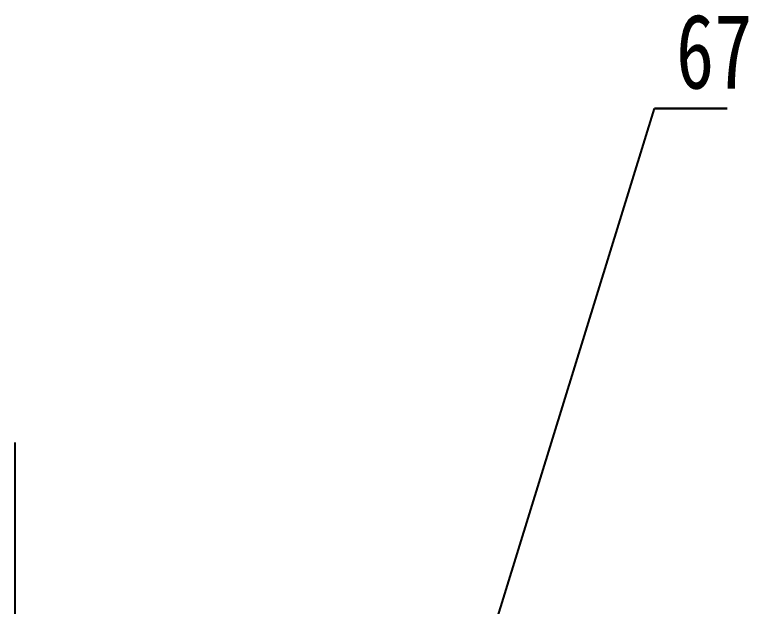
# Model space of a CAD drawing. Header units: millimetres. Extents: x 0 to 1189, y 0 to 841.
# Drawn here: x 353.66 to 388.01, y 231.21 to 258.89 of the extents above; entities that cross this region are included whole.
import ezdxf

# ---------------------------------------------------------------- set-up
doc = ezdxf.new("R2010")
doc.units = ezdxf.units.MM
doc.linetypes.add('CENTERX2', pattern=[20.32, 12.7, -2.54, 2.54, -2.54])
doc.layers.add('10', color=7, linetype='Continuous')
doc.layers.add('图层11', color=7, linetype='CENTERX2')
doc.styles.add('SLDTEXTSTYLE0', font='hyswlongfangsong.ttf')
doc.styles.get("Standard").update_dxf_attribs({"font": 'hyswlongfangsong.ttf'})
doc.dimstyles.new('SLDDIMSTYLE3', dxfattribs={"dimtxt": 0.18, "dimasz": 4.08, "dimexe": 0, "dimexo": 0.0625, "dimgap": 0, "dimtad": 0, "dimtih": 1, "dimtoh": 1, "dimdec": 0, "dimrnd": 1e-09, "dimzin": 0, "dimdsep": 46, "dimtxsty": 'Standard', "dimsah": 1, "dimcen": 0.09, "dimadec": 0, "dimazin": 0, "dimtfac": 4.08, "dimtdec": 0, "dimtofl": 0, "dimtmove": 0, "dimatfit": 3, "dimfxl": 1, "dimfrac": 2, "dimtolj": 1, "dimtzin": 0, "dimarcsym": 0})

# ---------------------------------------------------------------- blocks, each defined once
blk = doc.blocks.new('SW_NOTE_43')
at = {"layer": '10', "color": 0}
for p, q in [((0, 0), (3.396, 0)), ((3.396, 0), (0, 0)), ((0, 0), (3.396, 0)), ((3.396, 0), (0, 0)), ((0, 0), (3.396, 0)), ((3.396, 0), (0, 0))]:
    blk.add_line(p, q, dxfattribs=at)
at = {"layer": '10', "color": 0, "insert": (2.792, 4.435), "char_height": 3.5, "attachment_point": 2, "style": 'SLDTEXTSTYLE0'}
blk.add_mtext('67', dxfattribs=at)

msp = doc.modelspace()

# ---------------------------------------------------------------- linework, layer by layer
at = {"layer": '图层11'}
msp.add_line((353.6604, 238.8787), (353.6604, 64.5957), dxfattribs=at)

# ---------------------------------------------------------------- block references
at = {"layer": '10'}
msp.add_blockref('SW_NOTE_43', (383.6163, 254.4992), dxfattribs=at)

# ---------------------------------------------------------------- leaders
msp.add_leader([(355.9872, 165.0637), (383.6163, 254.4992)], dimstyle='SLDDIMSTYLE3', dxfattribs=at)

doc.saveas('drawing.dxf')
